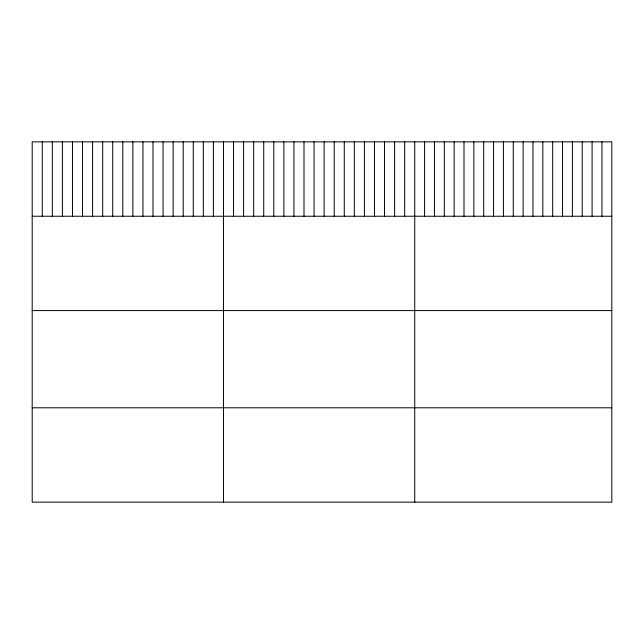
<?xml version="1.0" encoding="UTF-8"?>
<svg xmlns="http://www.w3.org/2000/svg" width="644" height="644" viewBox="0 0 644 644"><rect width="100%" height="100%" fill="white"/><g stroke="black" fill="none" stroke-linecap="round" stroke-linejoin="round"><path stroke-width="0.97" d="M611.8 216.239L611.8 502.151L32.2 502.151L32.2 141.849L611.8 141.849L611.8 216.239L32.2 216.239M32.2 310.585L611.8 310.585M32.2 407.797L611.8 407.797M601.947 141.849L601.947 216.239M592.094 141.849L592.094 216.239M582.24 141.849L582.24 216.239M572.387 141.849L572.387 216.239M562.534 141.849L562.534 216.239M552.681 141.849L552.681 216.239M542.828 141.849L542.828 216.239M532.974 141.849L532.974 216.239M523.121 141.849L523.121 216.239M513.268 141.849L513.268 216.239M503.415 141.849L503.415 216.239M493.562 141.849L493.562 216.239M483.708 141.849L483.708 216.239M473.855 141.849L473.855 216.239M464.002 141.849L464.002 216.239M454.149 141.849L454.149 216.239M444.296 141.849L444.296 216.239M434.442 141.849L434.442 216.239M424.589 141.849L424.589 216.239M414.736 141.849L414.736 502.151M404.665 141.849L404.665 216.239M394.603 141.849L394.603 216.239M384.532 141.849L384.532 216.239M374.47 141.849L374.47 216.239M364.399 141.849L364.399 216.239M354.337 141.849L354.337 216.239M344.266 141.849L344.266 216.239M334.204 141.849L334.204 216.239M324.133 141.849L324.133 216.239M314.071 141.849L314.071 216.239M304 141.849L304 216.239M293.938 141.849L293.938 216.239M283.867 141.849L283.867 216.239M273.805 141.849L273.805 216.239M263.734 141.849L263.734 216.239M253.672 141.849L253.672 216.239M243.601 141.849L243.601 216.239M233.539 141.849L233.539 216.239M223.468 141.849L223.468 502.151M213.397 141.849L213.397 216.239M203.335 141.849L203.335 216.239M193.264 141.849L193.264 216.239M183.202 141.849L183.202 216.239M173.131 141.849L173.131 216.239M163.069 141.849L163.069 216.239M152.998 141.849L152.998 216.239M142.936 141.849L142.936 216.239M132.865 141.849L132.865 216.239M122.803 141.849L122.803 216.239M112.732 141.849L112.732 216.239M102.67 141.849L102.67 216.239M92.599 141.849L92.599 216.239M82.537 141.849L82.537 216.239M72.466 141.849L72.466 216.239M62.404 141.849L62.404 216.239M52.333 141.849L52.333 216.239M42.271 141.849L42.271 216.239"/></g></svg>
